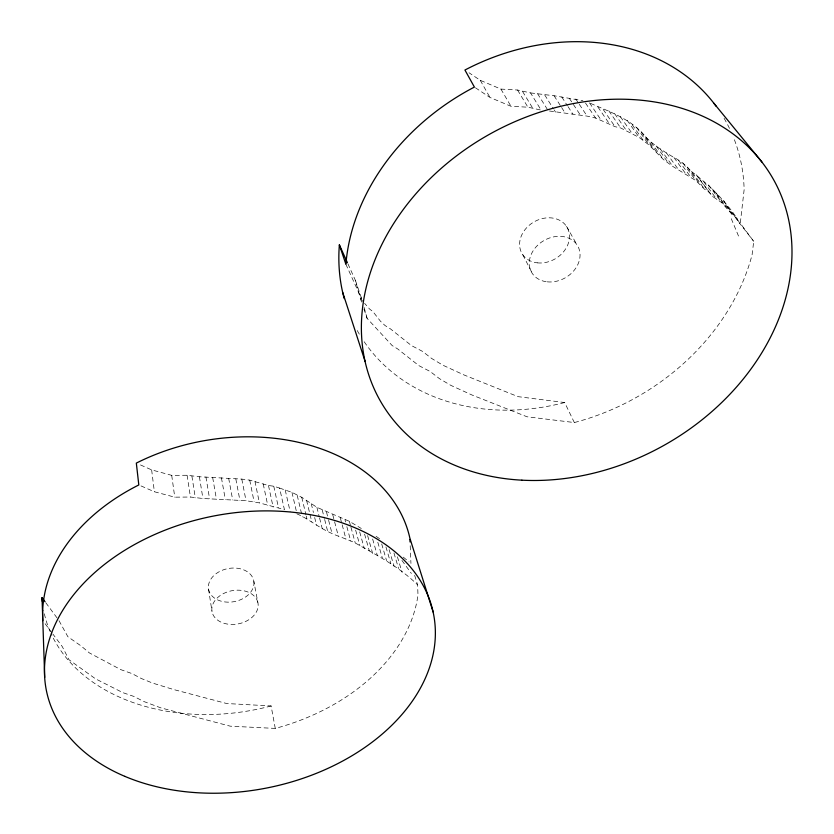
<?xml version="1.0" encoding="UTF-8"?>
<svg xmlns="http://www.w3.org/2000/svg" width="834" height="834" viewBox="0 0 834 834"><rect width="100%" height="100%" fill="white"/><g stroke="black" fill="none" stroke-linecap="round" stroke-linejoin="round"><path stroke-width="0.63" stroke-dasharray="4.17 3.13" d="M363.958 309.06L367.116 318.39L392.147 345.547L397.568 348.862L418.814 365.605L430.177 371.495L439.32 378.553L450.808 385.35L472.013 395.014L527.005 416.771L574.334 422.546A215.839 174.994 -30.2 0 0 752.091 254.777L753.727 241.328L740.279 223.293L744.147 189.599A211.919 173.535 -30.6 0 0 733.253 136.839M141.029 485.93L154.363 491.747L174.765 497.168L190.433 497.033L202.923 498.503L246.03 500.713L259.405 502.892L284.425 509.605L279.588 488.078L273.761 486.212L268.485 485.534L249.731 480.144L241.797 479.102L199.399 476.767L187.108 475.265L171.71 475.349L151.642 469.886L138.684 464.142M414.644 575.335L417.594 584.863L417.99 594.913A189.735 137.433 -10.8 0 1 275.272 728.416L230.236 726.174L160.649 707.805L143.521 701.394L134.118 696.526L122.827 692.627L95.566 678.855L69.034 659.777L62.196 646.475L52.886 634.069M475.432 87.768L489.954 97.442L510.971 106.283L527.912 107.2L541.11 110.088L530.528 92.908L517.56 90.03L500.921 89.082L480.248 80.304L469.021 72.766M275.272 728.416L271.102 705.95L226.702 703.531L173.305 689.447L152.622 683.088L141.238 678.469L131.97 673.58L120.847 669.66L89.321 652.876L81.023 645.891L67.867 636.717L58.828 620.34M549.45 110.995L587.126 116.114L595.601 118.053L615.023 126.674L620.652 127.946L639.292 137.547L648.956 144.907L663.416 159.544L672.902 166.477L695.817 180.582L704.407 189.099L709.244 192.435L712.319 196.23L721.702 202.641L732.502 214.88L736.87 218.174L739.81 223.47L753.727 241.328M530.528 92.908L554.078 95.754L582.893 100.643M574.334 422.546L564.67 402.53L518.039 396.65L463.819 374.873L442.917 365.219L431.595 358.432L422.567 351.416L411.381 345.526L390.416 328.857L385.079 325.562L380.585 321.361L372.913 311.582L369.712 309.164L364.625 303.378M590.535 103.385C610.248 112.006 631.599 119.304 645.61 136.755C653.606 145.45 664.01 151.371 673.945 157.543C687.643 164.017 695.89 177.204 704.407 189.099M279.588 488.078L291.963 492.373L301.741 497.304L316.899 507.333L349.342 521.292L361.299 528.495M291.963 492.373L296.987 513.88C307.892 518.581 317.035 526.296 327.689 531.446C338.093 536.94 349.915 539.421 359.902 545.644C380.314 557.018 400.695 568.256 417.594 584.863M691.428 171.439C708.723 184.658 724.59 199.889 736.87 218.174M376.082 536.335L380.304 539.212M403.281 557.143L409.035 561.855M347.945 263.857L355.451 280.485L360.392 298.562L363.78 302.419M723.547 200.316L726.466 205.56L740.279 223.293M45.13 623.738L52.115 633.037M726.466 205.56L739.81 223.47M716.385 193.269L732.502 214.88M712.465 189.026L725.674 206.801M708.525 184.887L721.702 202.641M703.802 181.791L716.927 199.514M45.849 602.805L58.067 619.308M699.257 178.528L712.319 196.23M696.202 174.754L709.244 192.435M687.341 167.175L700.268 184.794M682.931 162.995L695.817 180.582M678.563 160.368L691.386 177.934M673.945 157.543L686.716 175.098M401.925 560.427L411.37 573.427M666.481 152.976L679.147 170.501M660.319 148.973L672.902 166.477M656.16 145.96L668.691 163.433M650.958 142.103L663.416 159.544M645.61 136.755L658.016 154.154M641.252 132.053L653.595 149.422M636.655 127.581L648.956 144.907M632.182 124.735L644.421 142.041M627.116 120.284L639.292 137.547M620.329 116.635L632.401 133.867M614.658 113.664L626.647 130.886M608.757 110.745L620.652 127.946M603.222 109.483L615.023 126.674M597.874 106.929L609.591 124.11M589.492 102.874L601.085 120.023M585.52 103.062L595.601 118.053M575.752 98.975L578.598 103.26M579.307 104.333L587.126 116.114M569.351 98.329L580.61 115.478M561.772 96.994L567.339 105.574M568.037 106.648L572.906 114.143M554.078 95.754L560.948 106.481M561.636 107.544L565.066 112.913M544.696 94.93L553.484 108.868M554.162 109.942L555.517 112.09M537.523 93.617L548.23 110.776M522.564 91.479L533.009 108.649M517.56 90.03L527.912 107.2M500.921 89.082L510.971 106.283M566.495 226.358L577.065 244.904M480.248 80.304L489.954 97.442M522.814 254.797L532.509 273.74M345.881 264.242L361.622 298.999M731.293 218.716L738.757 236.616M355.451 280.485L362.154 300.157M360.392 298.562L361.581 302.064M397.411 556.82L402.082 572.301M393.961 553.046L398.6 568.538M389.113 549.627L394.065 566.296M385.944 546.958L390.865 563.628M381.701 543.976L386.58 560.656M377.812 542.288L382.306 557.779M372.642 539.014L377.416 555.705M367.617 535.616L372.683 553.495M364.594 534.156L369.295 550.847M359.694 531.925L364.343 548.616M355.638 530.143L359.902 545.644M364.135 307.444L367.116 318.39M349.342 521.292L350.634 526.066M350.958 527.255L355.19 542.757M344.932 519.551L345.568 521.938M346.861 526.702L350.718 541.016M340.272 517.674L341.857 523.637M342.18 524.836L345.985 539.15M332.735 514.651L334.288 520.614M334.601 521.813L338.343 536.137M326.49 511.982L328.325 519.144M328.638 520.333L332.005 533.479M322.237 509.939L324.353 518.31M324.666 519.499L327.689 531.446M316.899 507.333L319.286 516.892M319.589 518.091L322.278 528.839M311.238 503.642L313.428 512.493M314.668 517.549L316.545 525.139M306.578 500.379L311.812 521.886M301.741 497.304L305.995 515.005M306.297 516.267L306.912 518.8M297.227 495.417L302.325 516.913M285.218 489.996L290.138 511.513M273.761 486.212L278.493 507.739M268.485 485.534L273.135 507.082M263.21 483.918L267.787 505.467M254.964 481.322L259.405 502.892M249.731 480.144L254.089 501.724M241.797 479.102L246.03 500.713M235.824 478.935L239.952 500.556M253.87 581.496A22.987 16.816 -10.7 0 1 221.74 601.345A22.987 16.816 -10.7 0 1 217.893 572.458A22.987 16.816 -10.7 0 1 253.87 581.496L258.071 603.607A23.373 16.878 -10.8 0 1 225.399 623.665A23.373 16.878 -10.8 0 1 221.552 594.652A23.373 16.878 -10.8 0 1 258.071 603.607M228.672 478.309L232.686 499.952M221.417 477.757L225.316 499.42M212.68 477.59L216.433 499.274M205.925 476.954L209.563 498.669M199.399 476.767L202.923 498.503M191.893 476.089L195.302 497.846M208.51 589.002L211.992 611.322M187.108 475.265L190.433 497.033M171.71 475.349L174.765 497.168M151.642 469.886L154.363 491.747M410.203 545.759L410.943 563.419M724.068 118.282A211.919 173.535 -30.6 0 1 730.136 129.76M564.67 402.53A211.919 173.535 -30.6 0 1 363.499 340.741M359.329 334.153A211.919 173.535 -30.6 0 1 356.816 329.753M271.102 705.95A186.66 136.88 -10.6 0 1 51.218 633.934M50.186 631.619A186.66 136.88 -10.6 0 1 43.67 610.561M537.367 262.856A26.073 21.288 -30.3 0 0 568.819 231.435A26.073 21.288 -30.3 0 0 527.432 226.921A26.073 21.288 -30.3 0 0 537.367 262.856M547.26 281.84A26.563 21.465 -29.9 0 0 579.401 250.023A26.563 21.465 -29.9 0 0 537.336 245.571A26.563 21.465 -29.9 0 0 547.26 281.84"/><path stroke-width="1.25" d="M713.852 103.228L761.922 162.036M44.702 677.396L42.034 597.655L45.088 601.773M344.233 298.603A211.919 173.535 -30.6 0 1 339.365 244.873L347.403 262.679M339.365 244.873L345.881 264.242A215.839 174.994 -30.2 0 1 474.4 87.07L464.934 70.025A211.919 173.535 -30.6 0 1 716.197 106.335M342.649 292.265L365.073 361.331M433.169 612.083L409.88 538.18A186.66 136.88 -10.6 0 0 136.328 463.099L138.809 484.95A189.735 137.433 -10.8 0 0 42.805 620.642M409.932 539.442L410.036 541.964M42.346 601.543A186.66 136.88 -10.6 0 1 42.034 597.655M521.886 480.175A225.618 178.33 -29.2 0 0 784.387 204.153A225.618 178.33 -29.2 0 0 423.797 185.096A225.618 178.33 -29.2 0 0 521.886 480.175M124.839 776.36A197.314 138.559 -11.1 0 0 434.285 647.809A197.314 138.559 -11.1 0 0 160.712 531.915A197.314 138.559 -11.1 0 0 124.839 776.36"/></g></svg>
